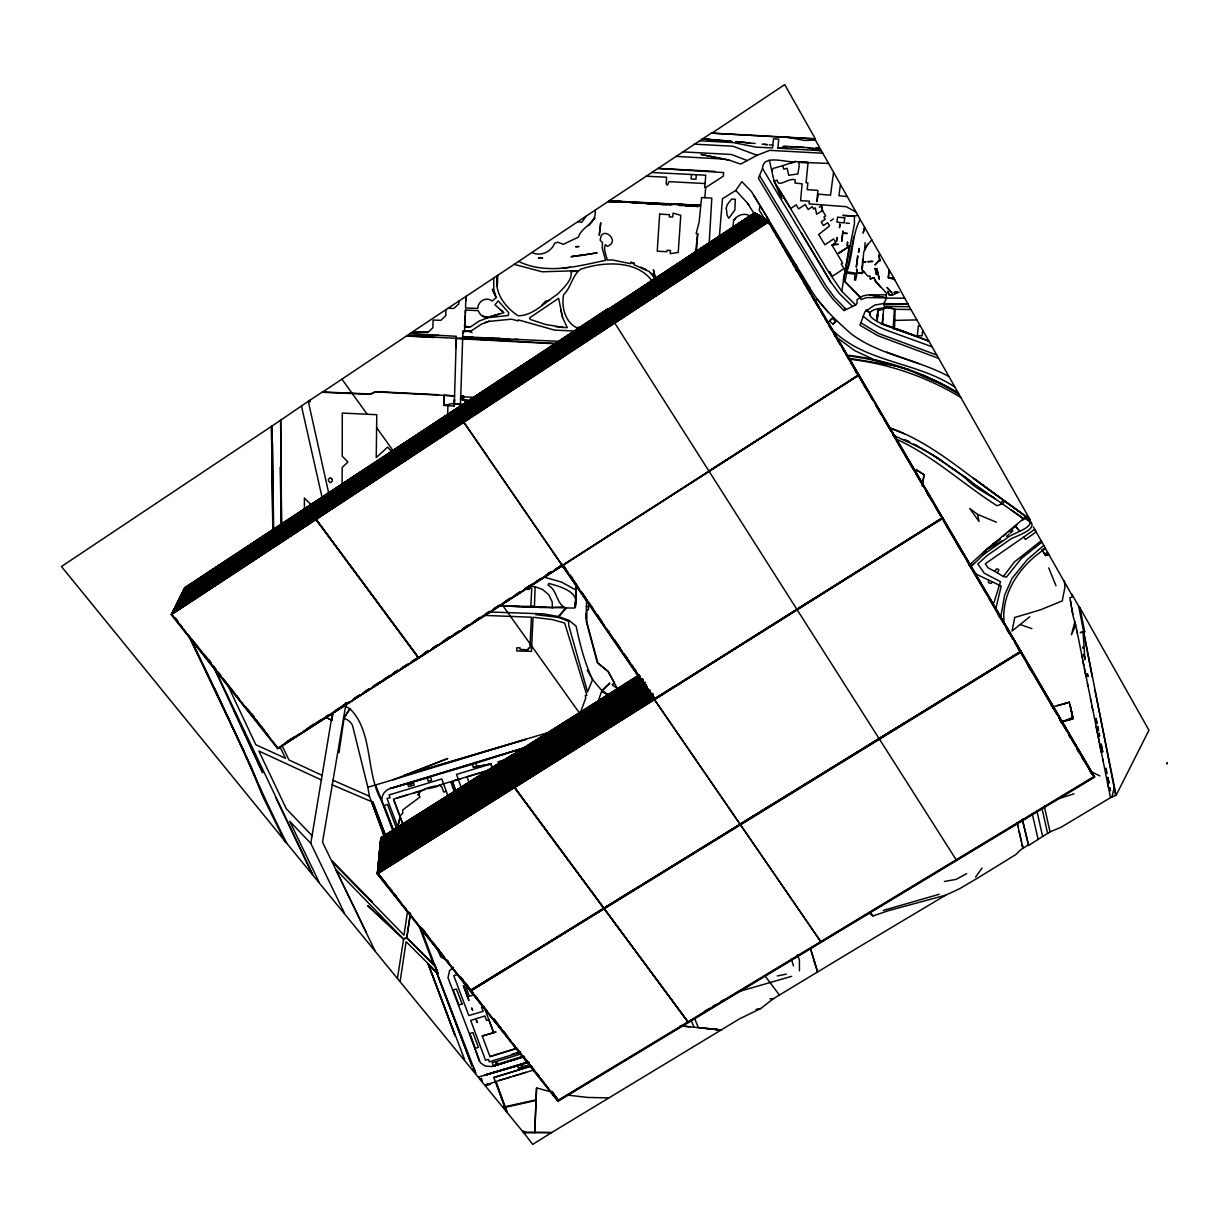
<?xml version="1.0" encoding="UTF-8"?>
<svg xmlns="http://www.w3.org/2000/svg" width="1229" height="1229" viewBox="0 0 1229 1229"><rect width="100%" height="100%" fill="white"/><g stroke="black" fill="none" stroke-linecap="round" stroke-linejoin="round"><path stroke-width="1.5" d="M498.144 605.866L530.774 606.757L531.758 588.353L526.027 588.199L529.161 588.261L529.161 589.321L525.566 589.244M467.066 403.696L467.081 401.898L468.833 401.96M1049.167 554.509L1045.602 555.616L1041.992 550.07L1045.049 547.934L1045.51 548.61L1072.118 595.466L1072.471 596.91L1069.844 597.74L1073.009 615.714L1076.327 627.988L1110.494 797.682L1060.888 827.363L1050.042 831.833L1028.565 845.429L1022.221 819.205M1028.166 845.06L1020.838 849.608L1015.753 854.616L978.238 877.706L959.711 888.659L945.716 895.158L862.005 945.132L773.548 998.593L760.736 1008.548L739.597 1018.795L551.667 1132.554L534.769 1132.785L536.551 1087.926L552.743 1092.32M456.266 338.589L456.312 336.3A197.377 35.057 2.9 0 0 451.028 335.993L429.858 334.856A93.45 15.685 2.8 0 0 424.558 334.58L409.61 333.889L322.275 392.281L370.39 394.294L375.521 391.867L454.561 395.907L454.208 406.031L443.992 405.447L444.237 395.231L454.561 395.907L456.266 338.589L557.536 343.89M454.469 399.809L454.331 404.172L460.476 404.233L462.826 333.428L464.439 330.954L464.885 326.806L469.463 327.329L464.9 326.33L465.453 310.015L478.342 310.691C482.582 322.566 495.548 314.47 503.875 312.704L494.949 304.823L498.267 300.905L508.729 312.704L508.284 315.438L488.174 317.712L479.249 320.999L470.4 326.991L464.9 326.33M262.453 794.656L251.776 768.002L188.989 636.1C223.862 704.079 252.437 774.992 286.695 843.202L523.247 1132.232L534.769 1132.155L536.551 1087.926M342.031 486.576L342.215 467.435L347.93 462.012L342.246 456.189L342.276 413.067L376.765 414.711L376.243 457.603L387.581 447.141L393.111 452.825M609.845 200.342L711.253 133.131L814.612 138.693L871.745 239.901L866.506 245.984L863.695 252.268L862.159 269.888L867.858 276.156L869.994 275.972L870.209 278.875L874.203 277.831L875.079 280.642L886.616 293.27L886.57 294.791L867.582 294.929L862.681 296.02L857.043 299.599L857.059 303.256L855.614 304.976L844 310.599L833.124 299.4L824.106 287.248L758.37 178.236L762.518 168.481C762.779 153.01 788.465 163.78 795.47 161.445L782.919 165.623L783.718 169.203L787.113 168.25L788.695 175.301L797.867 173.934C798.973 166.376 802.184 157.573 790.723 163.472M862.681 259.411L862.159 269.888M460.445 405.247L460.491 403.312L460.368 408.858M493.659 278.046L493.828 289.952L496.132 297.556L492.23 301.059C486.131 296.297 477.912 301.151 477.82 308.448L465.545 307.972L465.883 296.481L497.453 275.511M543.971 577.108L561.361 582.024L575.449 589.751L576.278 584.082M465.868 297.433L465.883 296.466L445.912 309.647L445.789 315.669L440.842 320.323L433.084 320.047L432.869 327.79L427.953 332.383L410.978 332.921L409.61 333.889M542.204 607.249C548.533 606.911 564.802 608.155 574.435 608.048C582.1 592.27 560.055 586.51 548.917 583.468L547.996 585.05C557.72 590.043 556.046 604.837 566.446 608.109L558.55 616.543L543.602 613.885L488.359 611.919M447.617 416.908L447.894 405.8M474.056 1071.12L473.011 1068.508L473.841 1068.17L475.777 1073.209L472.935 1065.85L472.074 1066.096L436.495 972.431L437.816 973.199L420.733 928.079M472.074 1066.035L436.633 972.124L472.935 1065.85L472.074 1066.096M497.684 275.357L514.198 264.373L542.112 271.793L570.794 270.902C573.62 279.352 562.805 288.569 557.52 294.253C545.292 301.858 532.679 316.237 517.947 315.715C504.95 306.851 493.413 292.21 497.637 275.388M528.409 586.31L535.122 586.755L534.431 606.788L541.467 607.141M454.484 399.44L454.208 406.031M458.878 301.12L458.816 303.932L453.808 308.494L448.17 308.202M455.99 347.822L456.266 338.298L406.691 335.794M460.737 395.554L460.598 400.224L463.625 396.23L460.737 395.799L463.625 396.23L463.272 400.224L470.077 401.1M465.76 300.936L465.883 296.466M273.714 531.281L272.008 426.033L308.279 401.345L328.911 494.012M464.454 326.776L465.176 317.251M497.299 286.357L497.484 275.496L497.346 284.237M464.946 324.548L465.253 315.5M465.315 313.656L465.453 310.015M444.237 395.4L443.992 405.447L454.377 403.112M575.433 607.556L575.848 597.048L575.08 605.82L575.326 602.625M968.99 565.478L978.806 556.43A55.628 20.908 -43 0 0 982.509 553.019L1026.246 516.426L1029.979 519.483L909.368 306.682L886.601 306.451L883.467 308.771L878.013 309.078L877.199 321.46L881.485 323.795M938.526 358.315L877.783 335.671L859.993 325.255L864.878 311.859L874.618 305.084L883.528 303.563L884.373 306.436L895.111 309.293L910.981 309.524M563.128 606.834L552.389 607.71L552.22 602.01L548.764 594.728L542.542 589.459L535.122 586.755M462.826 333.428L462.949 331L471.321 330.878L481.399 324.149L488.312 321.445L511.617 319.156L518.008 320.923L518.192 319.893L520.635 320.523L554.663 330.14L577.676 331.123M535.859 613.548L535.813 614.654L555.17 616.973A40.588 38.191 -7.6 0 1 560.485 618.11L568.658 621.382L568.689 625.223L587.57 691.927L592.562 679.56C584.605 662.738 579.965 644.349 576.124 626.175L569.042 620.353L558.55 616.543L565.739 607.802M1000.759 617.035L1004.615 595.22L1012.005 578.46L1027.214 559.717L1043.774 545.399L1033.374 526.964M418.843 925.637L433.683 964.98L406.753 937.85L410.471 913.024M616.605 687.963L612.165 684.83L614.377 682.74L608.078 671.526L597.294 662.631L586.294 621.428L586.571 599.322M715.124 171.399L657.868 168.404L723.681 172.582L723.328 176.162L705.646 187.591L704.724 187.469L705.769 175.209L651.816 172.49M883.559 309.14L877.644 310.707L877.199 321.46C856.198 309.908 885.372 305.545 895.111 309.293L894.558 328.143L882.652 323.964L883.559 309.14L886.601 306.451M862.266 268.275L862.359 266.708M418.628 657.008L418.551 658.16L315.914 519.529L322.566 496.854M588.645 606.22L588.399 609.891L586.617 609.983L586.801 622.043L597.878 663.168L608.263 671.495L616.943 687.902M575.786 596.787L576.278 589.413L575.71 596.526M894.42 309.293L893.222 327.452M696.413 252.498L697.688 233.679L696.152 233.571L699.132 222.065L701.605 197.531L711.806 198.115L709.179 243.48M877.337 317.881L877.567 314.332L877.429 316.083M471.767 401.069L463.272 400.224L463.625 396.23M865.124 242.559L864.555 250.163L867.828 244.079M909.368 306.682L894.758 279.736L888.398 277.57L888.982 269.719L871.745 239.901M704.878 197.669L705.646 187.591M609.784 200.388L595.22 210.128C596.971 223.617 581.532 226.459 578.46 237.105L563.328 244.31L557.689 242.174L554.571 243.311C551.375 252.053 540.253 256.8 531.88 252.483L514.198 264.373M732.883 228.886L733.575 220.575C736.832 215.09 744.666 212.264 750.166 216.12M719.318 237.535L722.452 198.729L735.818 190.434L741.855 181.646L751.441 191.524L808.928 286.326C819.267 304.961 835.044 319.463 850.729 333.505C879.626 355.473 917.31 359.283 948.773 376.458M696.321 174.764L695.952 179.234L691.144 178.942L691.512 174.533M886.063 295.144L886.631 298.109L904.698 298.186M600.121 228.133L600.735 222.802L599.276 235.246L600.121 228.133L599.906 229.915M889.181 269.842L893.882 278.153L888.398 277.57L888.982 269.719M922.672 330.417L922.119 335.84L917.341 335.717L918.34 325.869L920.152 325.946M344.473 913.162L310.783 843.371L332.475 713.066M769.4 160.354L774.055 181.047L828.807 272.408L829.713 271.793L832.402 276.295L844 268.583L841.22 263.958L842.587 262.991L832.002 245.124L835.689 242.559L833.615 238.902L824.859 244.786L818.668 234.509L829.529 225.921L827.624 222.664L823.399 225.568L821.249 221.911L825.212 219.269L823.891 217.057L825.658 215.858L822.539 210.482L821.187 204.797L846.243 206.687L855.568 211.818M576.432 588.968L576.124 587.339M821.264 150.737L777.911 148.141L778.725 139.169L773.517 138.831L772.503 147.941L756.127 147.157L733.344 142.595L699.47 140.782M695.506 252.79L697.688 233.679M332.921 713.035L331.676 720.394L325.915 717.183L331.676 720.394L332.567 712.835M860.039 219.699C851.528 235.953 853.372 254.864 846.781 271.793L856.982 273.33L855.614 280.181L854.447 279.982L855.077 274.205L846.627 273.084L844.999 281.718L860.162 297.264L861.022 299.538L866.691 297.587L886.094 297.833L870.055 294.975L886.032 297.741M922.58 485.732L923.962 474.701L916.358 469.847L923.962 474.701L922.303 486.085M403.22 825.258L399.978 816.271L402.774 812.968L402.774 809.896L420.041 796.991C411.239 786.668 459.108 782.458 427.615 788.726M883.221 314.424L881.976 324.041L928.648 341.078L920.46 337.745M833.508 172.598L830.527 195.165L818.36 194.167L816.839 201.648L817.899 190.387L807.207 189.619L807.852 182.844L806.055 182.783L808.052 162.581L799.173 162.305L828.3 163.442M840.39 184.949L838.9 195.734L846.858 196.486M331.676 720.394L332.752 712.82M472.059 332.644L469.186 331.185L464.439 330.954M338.974 752.701L344.043 718.366L349.942 708.764L345.533 706.429L346.179 702.696M407.536 911.626L403.972 935.161L331.661 860.945L322.52 842.188L346.179 702.742M400.132 981.372L406.123 941.675L436.633 972.124M437.785 973.122L434.882 965.318L406.753 937.85L410.44 913.669M397.474 978.146L403.604 939.094L406.784 937.328M608.401 695.015L601.78 691.328L609.799 683.124L602.01 690.36L597.97 701.544M996.089 607.495L1001.205 586.079L976.256 574.173L970.464 566.508C971.432 566.815 993.908 544.923 983.722 551.867M436.894 972.216L437.662 972.999L434.882 965.241M855.614 304.976L841.742 291.212L849.27 246.046L847.257 245.723L847.595 242.221L847.257 245.723L849.854 246.215L838.854 253.159L849.27 246.046M463.517 331.446L469.201 331.277M843.355 280.074L854.432 223.924L854.401 216.196L857.55 215.321M518.653 261.424C546.152 274.927 577.369 266.278 605.59 260.348L602.225 248.15L602.533 242.589L600.29 240.469C600.827 223.955 621.628 240.961 607.387 246.307L605.451 244.679C602.963 248.366 606.389 255.355 607.249 260.102L612.288 259.933L630.538 263.667L630.861 262.33L634.133 263.236L633.857 264.634L648.989 271.44L655.103 277.8L653.382 269.719L655.948 280.197L652.169 274.251M846.781 271.793L853.94 236.321M436.495 972.431L428.214 964.012L455.114 1035.755L428.214 964.012L436.495 972.339M869.748 314.624L870.378 311.598M994 602.533L1000.498 581.686L984.229 573.19L977.838 563.988L987.194 555.493L1011.129 538.778C1019.087 534.968 1044.189 526.918 1024.894 518.07L1022.451 520.374M400.055 816.824L398.088 825.734L400.116 817.008L403.158 825.028M400.039 815.733L400.009 816.563M1110.494 797.682L1111.999 796.93L1114.15 787.681L1078.663 606.189L1071.796 594.129M795.639 270.426L796.699 265.956M864.448 227.964L863.157 233.111L864.555 227.565M768.847 221.312L171.246 614.654L277.723 748.645L858.748 374.753M768.571 223.77L769.293 220.913M808.974 290.182L809.665 287.417M310.184 400.086L309.877 401.622L310.184 400.086L322.382 391.959L370.451 394.017L375.582 391.59L438.523 394.739M601.964 690.729L592.562 679.56L587.293 670.266M760.382 205.888L759.138 210.005L764.515 218.9L768.632 219.653L753.715 195.227M595.22 210.128L586.433 215.951L581.67 222.372L577.86 221.65L559.118 234.155A9.54 1.121 -33.8 0 1 558.473 234.57L531.88 252.483M419.089 792.582L418.044 795.148L419.519 791.753M844.477 310.015L845.137 308.433L834.307 297.249L825.734 285.466L759.722 175.808M883.912 303.609L886.432 298.048M992.126 582.024C991.48 584.943 986.779 582.669 988.746 580.411M472.873 1069.706L473.841 1068.17M1041.931 542.127L1021.222 558.611L1006.505 577.062L1003.31 576.57L997.41 572.837L998.516 570.824A1.721 1.552 -39.9 0 0 998.578 569.38L996.688 568.827L994.599 571.285L987.993 567.813L985.305 563.758L1034.71 529.361L1036.108 531.819L1031.899 534.984L1025.447 539.47L1023.88 537.257M771.766 170.954L773.241 168.404L782.919 165.623M861.928 273.406L858.702 272.899L861.928 273.406L863.311 271.148L864.509 272.454M1023.865 518.991L1001.174 502.984L1003.079 499.942C966.301 474.747 932.673 442.932 889.919 427.846M1003.31 576.57L1014.371 562.006L1041.147 540.775M1027.736 518.023L973.568 478.281L1027.89 517.824M975.58 877.091L981.986 868.073M735.003 218.654L733.575 220.575L735.864 217.794M588.768 225.66L594.974 217.886L591.641 221.85M865.723 310.876L866.537 309.892L869.748 313.241L866.537 309.892M399.978 816.271L393.495 799.127L425.633 789.356M1026.246 516.426C1040.395 527.087 1013.142 532.034 1006.459 538.456L983.2 554.786M541.728 305.222L545.522 301.243L549.977 300.03M829.529 321.015L832.31 318.219L835.751 321.537L832.924 324.272L829.529 321.015L832.31 318.219M832.924 324.272L835.751 321.537M1006.735 536.32L1009.117 534.077M998.317 540.422L1000.191 539.116L986.15 549.578M1003.724 535.936L1006.121 533.832M992.556 544.37L994.922 542.312M1008.533 531.788L1012.204 528.747M1064.345 580.856L1064.959 586.986L1062.24 600.904L1040.517 609.814L1014.739 617.48L1012.035 631.076L1029.718 616.789M1010.991 529.776L1016.829 525.121M970.034 566.815L973.814 563.758M272.008 426.033L61.45 566.538L286.695 843.202M838.854 253.159L841.711 251.069M1004.047 621.997C1001.236 591.902 1021.176 564.341 1045.51 548.61M486.023 318.357L487.36 317.405M682.51 205.55L679.038 205.366L700.1 205.351L667.009 203.737L698.256 206.503L689.515 205.965L700.1 205.351L608.893 201.126M1050.012 831.849L1044.266 805.947M840.298 252.129L843.232 250.071M1048.521 553.634L1045.602 555.616L1044.681 554.187L1047.646 552.128M410.978 332.921L445.912 309.647M828.807 272.408L829.713 271.793M712.236 132.916L784.716 84.601L815.411 138.969L711.253 133.131M790.631 208.577L796.254 204.813L798.62 208.884L805.21 204.506L808.19 209.529L812.292 206.687L813.629 209.038L815.257 207.824L816.655 214.215L822.539 210.482L821.187 204.797L809.143 203.891L809.312 201.187L800.586 200.696L802.122 183.812L794.979 183.013L795.224 179.941C789.433 176.93 777.896 188.651 777.235 180.125L774.055 181.047L781.752 199.021L778.71 188.759L789.694 207.025M577.86 221.65L586.433 215.951M673.646 686.781L377.242 873.88L557.966 1101.307L1094.655 777.097L769.001 221.404L614.761 323.027L607.295 309.247L184.043 588.799L754.714 212.817L183.536 589.797M607.433 309.508L183.797 589.305L754.99 212.986L757.218 216.458M182.675 591.564L755.697 213.4L183.167 590.55L755.144 213.063L183.659 589.551M755.835 213.493L182.046 592.824L756.956 214.169L181.539 593.837M181.8 593.33L756.68 214L182.291 592.317L756.112 213.662L182.798 591.303M759.184 217.625L757.095 214.245L180.909 595.113M759.322 217.717L757.387 214.414L180.663 595.619M180.033 596.895L758.662 215.183L760.597 218.501M761.304 218.9L759.384 215.613L179.388 598.185L759.952 215.966M179.142 598.707L759.66 215.797L179.649 597.678L759.092 215.444L180.156 596.649M759.814 215.874L178.497 599.998M178.236 600.52L760.674 216.396L178.758 599.475L760.09 216.058L179.265 598.446M763.04 219.96L761.104 216.657L177.468 602.087L762.134 217.272L176.945 603.132M177.59 601.826L761.396 216.842L178.113 600.781L760.812 216.488L178.62 599.737M176.3 604.453L762.856 217.717L176.822 603.393L762.272 217.364L177.206 602.609L761.842 217.103L177.729 601.565M176.039 604.975L763.148 217.886L176.561 603.915L762.564 217.533L177.084 602.871M765.375 221.358L763.301 217.979L175.378 606.296M175.639 605.774L763.593 218.163L176.162 604.714M174.718 607.633L764.638 218.777L175.255 606.558L764.039 218.424L175.778 605.498M174.057 608.969L765.375 219.223L767.464 222.618M173.934 609.231L765.529 219.315L174.595 607.894L764.776 218.87L174.979 607.095L764.33 218.608L175.517 606.035M173.796 609.507L765.682 219.407L174.334 608.432L765.083 219.054L174.856 607.356M184.534 587.8L607.295 309.247M607.356 309.385L184.289 588.307L463.456 404.018L463.717 422.346M755.973 213.569L182.921 591.057L754.852 212.894L756.803 216.196M181.923 593.069L757.095 214.245M181.677 593.576L757.387 214.414M181.047 594.851L758.093 214.845L180.54 595.881L758.662 215.183L179.91 597.156L759.384 215.613M180.786 595.358L758.385 215.014L180.279 596.388L758.954 215.367M178.374 600.259L761.104 216.657M176.423 604.176L763.301 217.979M174.195 608.693L765.821 219.499M173.658 609.768L766.128 219.684L173.397 610.306M173.258 610.583L766.573 219.945M172.997 611.12L766.881 220.129M172.736 611.658L767.019 220.221M172.598 611.934L767.326 220.406M172.321 612.472L767.633 220.59L771.797 227.35M172.198 612.733L767.787 220.682M171.922 613.286L768.079 220.867L1094.655 777.097M171.661 613.824L768.386 221.036M171.246 614.654L769.154 221.497L754.575 212.725M1041.992 550.07L1045.357 548.211L1043.851 545.507M1042.284 550.546L1045.387 548.503M453.44 967.284L449.537 970.741L447.986 977.716L480.416 1062.793L485.347 1066.081L492.015 1066.526L524.322 1056.74M830.527 220.821L833.416 218.946M310.43 726.262L313.672 724.188M342.737 705.507L345.963 703.434M394.417 672.294L397.643 670.22M425.096 652.584L428.322 650.51M446.05 639.111L449.261 637.052M476.668 619.431L479.894 617.373M547.581 573.866L550.807 571.792M287.632 741.179L294.023 737.077M306.804 728.874L311.598 725.786M316.391 722.713L321.184 719.626M325.977 716.553L329.172 714.495M335.563 710.393L341.954 706.276M345.149 704.232L348.345 702.174M354.735 698.072L359.529 694.984M364.306 691.912L369.099 688.839M373.893 685.751L380.283 681.649M383.479 679.591L389.87 675.489M393.065 673.431L397.858 670.358M402.651 667.27L407.444 664.198M412.237 661.11L417.03 658.037M423.467 653.905L428.306 650.786M433.146 647.683L437.97 644.58M442.809 641.461L449.261 637.329M454.1 634.21L458.939 631.107M463.779 628.004L468.618 624.885M473.457 621.782L479.909 617.634M484.733 614.531L489.572 611.412M494.411 608.309L499.251 605.206M505.703 601.058L510.542 597.939M515.381 594.836L520.22 591.733M525.06 588.614L531.496 584.482M536.336 581.363L541.175 578.26M546.014 575.157L550.853 572.038M555.692 568.935L562.145 564.787L562.329 565.77M284.36 743.56L300.337 733.283M303.548 731.24L329.111 714.802M332.306 712.759L348.283 702.481M353.076 699.409L359.482 695.291M362.678 693.233L369.069 689.131M372.264 687.072L397.827 670.65M401.023 668.591L407.413 664.49M410.624 662.431L417.015 658.329M420.226 656.255L428.291 651.078M431.517 649.004L437.97 644.856M441.196 642.782L458.939 631.383M462.165 629.309L468.618 625.162M471.844 623.088L489.588 611.689M492.814 609.615L499.266 605.467M502.492 603.393L510.557 598.2M513.783 596.126L520.251 591.994M523.477 589.92L541.221 578.506M544.447 576.432L550.899 572.284M554.125 570.21L562.191 565.033M277.723 748.645L859.117 375.075L858.364 374.43M506.317 606.081L501.401 605.912L503.076 605.958L579.965 713.742L585.803 697.934L585.234 695.675L586.832 695.245L564.679 623.072L552.405 619.6L533.033 617.235L531.466 651.37L516.733 650.971L516.825 647.806L520.113 647.867L520.036 649.45L528.224 649.757L528.27 648.098L529.945 648.113L531.404 617.219L485.225 615.422M639.802 676.242L380.391 841.204L640.125 677.333L380.329 841.896L640.278 677.886L380.268 842.572L640.432 678.454L380.191 843.263L640.601 679.007L380.13 843.954L640.831 679.514L380.068 844.63L642.598 679.053L379.991 845.322L642.752 679.622L379.93 846.013L642.921 680.175L379.869 846.704L641.461 681.757L379.792 847.395L643.228 681.296L379.73 848.087L643.397 681.865L379.669 848.793L643.55 682.418L379.592 849.485L643.719 682.986L379.531 850.176L643.873 683.554L379.454 850.883L644.042 684.123L379.392 851.574L644.211 684.691L379.331 852.281L644.365 685.26M640.509 678.746L380.16 843.601L640.678 679.284M640.755 679.253L380.099 844.292L642.506 678.777L380.022 844.984L642.675 679.33L379.961 845.675L642.828 679.898L379.899 846.366L641.384 681.465L379.822 847.058L643.151 681.02L379.761 847.749L643.32 681.573L379.7 848.44L643.474 682.141L379.623 849.131L643.643 682.709L379.561 849.838L645.409 682.249L379.5 850.529L643.965 683.831L379.423 851.236L644.119 684.399L379.362 851.927L644.288 684.968L379.285 852.634L644.442 685.536L379.223 853.341L646.239 685.091M380.729 837.809L639.495 675.12L380.529 839.853L639.802 676.227M640.509 678.731L380.222 842.925L640.355 678.178L380.299 842.234L640.201 677.625L380.36 841.558L640.048 677.071L380.422 840.866L639.894 676.518L380.498 840.19L639.725 675.965L380.56 839.499L639.418 674.859L380.683 838.147L511.986 754.959L514.413 787.635L688.348 1022.543L514.367 786.959M644.365 685.275L379.254 852.987L646.147 684.799L379.193 853.679L646.362 685.352L379.116 854.385L646.515 685.92L379.054 855.092L646.684 686.489L378.978 855.799L646.853 687.057L378.916 856.505L647.022 687.641L378.855 857.227L647.176 688.209L378.778 857.934L647.345 688.793L378.716 858.641L647.514 689.361L378.64 859.363L647.683 689.945L378.578 860.07L647.852 690.514L378.501 860.792L649.634 690.083L378.44 861.498L649.803 690.667L378.363 862.22L649.972 691.236L378.302 862.942L650.141 691.819L378.225 863.664L650.341 692.388L378.163 864.386L650.51 692.972L378.086 865.108L650.679 693.571L378.01 865.831L650.848 694.155L377.948 866.553L652.63 693.724L377.871 867.275L651.186 695.322L377.81 868.012L652.983 694.892L653.244 695.783L377.626 869.84L653.413 696.367L377.564 870.562L653.582 696.966L651.431 693.832M646.27 685.075L379.085 854.739L646.608 686.212L379.024 855.445L646.761 686.781L378.947 856.152L646.93 687.349L641.477 678.838M646.93 687.364L378.809 857.581L647.268 688.501L378.747 858.288L647.437 689.07L378.67 858.994L647.606 689.653L378.609 859.716L647.76 690.237L378.532 860.423L649.557 689.792L378.471 861.145L649.726 690.375L378.394 861.867L649.895 690.944L378.332 862.574L650.064 691.528L378.255 863.296L650.249 692.096L378.194 864.018L650.418 692.68L378.117 864.74L650.587 693.264L378.056 865.462L650.755 693.863L377.979 866.199L652.553 693.433L377.917 866.921L652.722 694.016L377.841 867.643L652.891 694.6L377.764 868.381L653.06 695.199L377.702 869.103L653.244 695.783M652.983 694.892L377.672 869.471L653.321 696.075L377.595 870.209L653.505 696.674L651.262 693.233M653.505 696.674L377.518 870.931L653.674 697.258L377.457 871.668L653.859 697.857L377.38 872.406L386.92 884.419M653.582 696.966L377.487 871.3L653.767 697.565L654.381 699.639L942.535 517.762L377.318 873.143L557.874 1100.431L1094.102 776.467L768.54 221.128L171.522 614.101L277.892 747.985M653.767 697.565L377.411 872.037L653.936 698.149L377.349 872.774L401.222 902.823M377.318 873.143L654.028 698.456L377.38 872.406M1094.378 776.789L557.92 1100.877L377.272 873.512L654.12 698.748L377.349 872.774M514.413 787.635L814.673 598.108M377.272 873.512L942.751 517.977L796.899 609.323M377.242 873.88L942.981 518.208L942.09 517.317M504.643 969.205L470.446 990.374L1020.807 651.37L740.242 824.198M634.809 889.043L470.461 990.789L1021.053 651.631L879.134 738.629M470.446 989.975L470.461 991.188L769.615 806.009M905.143 722.529L604.038 908.093M470.461 991.188L1021.314 651.908L1019.563 650.003M704.447 1011.421L709.363 1008.441M712.636 1006.459L715.908 1004.492M720.824 1001.512L724.096 999.53M819.328 207.286L821.018 206.272M987.87 548.979L1001.927 540.821M1116.101 795.286L1111.999 796.93M551.667 1132.554L532.695 1144.399L523.231 1131.955L525.705 1132.124L522.31 1130.68M966.655 873.604L956.131 879.38L944.394 881.485M729.074 160.139L701.252 154.501L729.074 160.139L740.703 164.102L757.049 155.3L769.646 150.353L822.693 153.226M503.045 605.974L502.646 605.329M469.109 331.738L470.277 331.154M862.159 271.717L863.311 271.148M1060.95 722.13L1072.733 717.444L1069.368 702.205L1052.823 706.921M899.152 292.087L892.239 295.19L889.228 294.929L887.891 291.457L889.228 294.929L892.239 295.19L892.116 292.686M478.711 1076.957L522.187 1064.36L523.17 1066.787L530.145 1065.113M517.655 1066.173L518.623 1068.508L529.945 1064.76M503.26 1107.437L504.673 1106.853L493.828 1077.51L531.481 1065.927M484.702 322.735L489.465 321.153M438.323 785.377L452.303 781.245L455.437 790.001L452.303 781.245M406.753 937.85L403.604 939.094L367.748 905.681L403.604 939.094L335.701 869.318L366.303 932.442M482.244 1036.001L495.809 1032.053L482.244 1036.001L489.972 1056.602L516.794 1048.168M551.698 731.516L404.925 775.238L447.709 758.539L393.126 779.754L367.84 787.236L369.437 796.284L384.631 835.95M945.716 895.158L888.398 910.689L872.959 915.958L868.934 912.732M525.49 747.447L390.53 788.45C384.339 790.063 380.114 797.037 382.526 803.182L393.126 831.465M536.059 1099.801L505.18 1106.684L495.871 1081.489L534.139 1069.906M835.136 244.049L832.002 245.124L838.239 244.371L836.657 244.202M519.975 1074.161L525.613 1072.349M413.896 792.92L420.21 791.092M516.718 751.518L519.007 750.765M493.336 1066.188L524.107 1056.479L493.336 1066.188L523.293 1056.31L497.76 1064.191L496.731 1061.41L520.466 1054.113M507.208 1078.079L510.035 1077.218M1092.32 677.194L1083.548 632.136L1080.214 632.582L1084.7 631.798L1079.984 607.879L1078.663 606.189M475.684 763.332L522.694 748.307L390.53 788.45L475.684 763.332L476.775 766.45L490.893 763.977L492.076 767.295L490.893 763.977L473.411 767.357L472.289 764.33M531.527 1066.111L493.828 1077.51M469.77 1033.574L472.919 1032.575L478.45 1047.369L475.316 1048.306L469.77 1033.574L479.325 1061.226M430.503 776.974L427.124 778.049L428.23 781.275L431.609 780.277L430.503 776.974L390.53 788.45M1058.277 798.804L1074.054 793.811M461.075 778.633L453.532 780.83L490.832 769.615L467.005 776.851L468.679 781.506M1057.37 705.646L1066.449 703.142M485.901 1085.683L490.156 1084.347L489.879 1083.594L485.378 1084.961L495.948 1081.689L506.256 1111.231M399.778 797.191L396.614 798.143M520.359 1052.301L489.296 1061.856L488.359 1059.321L485.547 1060.274L470.692 1020.423L484.856 1015.984L486.515 1020.393L488.85 1019.778L493.612 1032.575L483.888 1006.428L481.568 1007.058L483.151 1011.344L468.817 1015.538L453.762 975.657L457.465 974.505M448.124 796.392L446.265 791.261L443.7 792.06L441.856 787.006A3.257 2.965 -1 0 0 440.412 785.715L439.414 785.362M518.546 1074.592L512.877 1076.327M497.929 761.857L508.407 758.631M1063.454 704.017L1069.368 702.205M393.126 779.754L525.797 739.382L404.925 775.238M490.893 763.977L456.558 774.408L461.382 788.019M528.977 1062.409L484.564 1075.221L528.654 1061.779M498.713 1080.614L505.795 1078.555M1083.548 632.136L1084.7 631.798M489.972 1056.602L517.132 1048.414M484.564 1075.221L527.825 1062.271L484.564 1075.221L522.187 1064.36M401.33 796.699L407.613 794.779M490.648 316.452L495.625 315.054M473.657 994.768L469.37 996.289L464.301 982.708M480.278 1078.755L481.507 1078.401L482.091 1080.967M493.966 315.546L498.928 314.102M1065.42 720.808L1072.994 718.765L1070.09 705.093L1070.705 707.873M1068.508 720.056L1072.994 718.765L1070.981 709.21M883.205 910.428L939.217 894.282M511.587 1054.328L520.604 1051.778M1060.95 722.13L1069.998 719.641M458.279 779.401L459.661 778.986M791.66 976.302L737.354 992.003M473.411 767.357L476.775 766.45M870.209 278.875L874.203 277.831M518.623 1068.508L529.484 1065.681M523.554 1132.631L525.705 1132.124M536.059 1100.508L505.488 1107.252L507.485 1112.767M777.266 975.934L786.376 974.121M580.58 255.571L597.186 252.836L570.993 256.692L585.526 254.695M755.973 1009.408L760.736 1008.548M777.911 148.141L788.465 146.574L810.894 147.818M562.851 268.229L570.21 267.215M584.605 326.837L576.416 327.605C564.894 321.737 561.3 306.436 563.619 294.714C571.193 287.509 572.176 275.342 580.503 269.32C603.209 261.5 637.697 259.58 652.737 281.933M552.19 607.771L507.961 606.112M500.894 338.62L473.042 337.207L456.266 338.298M572.653 256.523L577.584 255.97M882.652 323.964L880.993 323.565M541.482 606.834L538.241 607.065L545.507 607.326M523.708 1132.815L534.769 1132.785M521.91 606.65L534.262 606.189M769.922 998.808L773.548 998.593M815.518 140.091L804.534 140.475L787.728 137.279M686.074 205.811L700.1 205.351L609.323 200.834M413.174 336.193L438.707 335.333M684.292 205.689L700.1 205.351M571.347 271.409L577.553 271.286L570.794 270.902L571.731 272.085M586.156 606.481L588.783 606.435M607.879 1097.866L587.861 1097.451L567.414 1095.085M561.423 341.432L511.31 339.158L462.519 338.497L493.935 338.282L492.199 338.159L462.519 338.497L557.505 343.49M520.251 606.573L509.605 606.235M499.143 338.528L462.519 338.497L509.589 339.096M907.985 304.147L884.45 304.531L883.528 303.563L907.939 303.993M894.174 320.416L916.757 319.909M798.758 162.136L808.39 162.336M483.519 337.775L493.935 338.282L485.24 337.821M541.805 607.449L525.198 606.742M488.727 338.021L492.199 338.159M534.769 1132.155L550.899 1132.57M462.596 336.562L473.042 337.207M454.331 404.172L460.476 404.372M525.459 589.198L529.161 589.321L529.161 588.261M514.782 339.327L518.239 339.45M309.816 401.391L308.31 401.33L309.631 400.408L310 401.576M563.358 327.452L567.26 327.636L562.621 317.635L558.611 298.294L529.53 317.927L530.436 319.509L545.399 324.425L563.358 327.452L555.569 326.591M463.502 396.829L476.867 397.459M732.1 141.289L702.189 138.985L714.817 139.952M784.962 146.405L793.504 146.85M803.935 147.403L795.347 146.958M646.193 176.208L666.61 177.237L666.195 183.981L667.485 185.21L668.945 181.646L705.062 183.536M694.308 144.162L732.991 146.236L757.049 155.3M682.694 151.889L731.301 154.455L747.171 160.507M675.873 156.39L723.005 159.033M635.132 202.816L610.091 200.88L670.327 204.92M506.102 338.881L497.407 338.421M434.267 337.529L406.615 336.055M666.794 204.675L610.091 200.88L643.965 203.369M783.196 146.266L786.698 146.497M704.401 139.154L713.097 139.814M730.364 141.135L716.522 140.075M680.159 1025.785L720.824 1029.963L702.65 1028.012L705.569 1028.381M463.272 400.224L471.752 400.977L463.272 400.224L470.738 400.808M707.904 139.445L711.376 139.722M849.285 223.355L845.905 223.033M888.398 277.57L893.882 278.153M749.751 142.948L735.603 141.596L755.128 143.501M707.028 1028.519L711.361 1028.934M769.246 144.853L772.78 145.206M762.103 144.131L767.449 144.669L763.87 144.3M712.82 1029.103L720.824 1029.948L720.04 1029.856M813.69 299.43L817.731 299.876L828.162 312.058M701.221 1027.92L698.302 1027.598L694.738 1018.703M714.264 1029.257L717.168 1029.579M848.747 359.114C888.444 363.538 927.127 376.904 961.216 397.689M681.542 1025.969L689.884 1026.845M848.809 355.304C887.369 360.128 924.991 372.879 958.221 393.08M848.394 355.964C887.461 360.665 925.422 373.862 959.004 394.34M851.082 358.638L895.511 365.858L881.193 361.94M793.227 264.327L795.946 264.788M806.255 285.865L808.928 286.326M807.376 147.603L820.204 150.599L812.615 147.926M667.009 203.737L672.094 205.028M560.501 566.093L564.326 567.537M384.4 835.459L371.711 801.754L372.94 802.383L385.722 835.981L372.955 802.23L332.168 784.809M634.133 263.236L630.861 262.33M911.749 334.626L910.151 333.766L918.8 337.053L893.007 328.297L908.538 333.167L896.141 328.727M815.411 138.969L814.612 138.693M893.007 328.297L903.883 331.492M882.468 324.272L894.558 328.143M448.047 960.909L440.827 957.068L436.126 946.176M909.076 369.668L870.086 358.776L871.515 358.453L854.708 350.618L834.629 335.824M919.046 363.646L886.631 352.139M897.723 329.311L902.332 330.954M486.085 317.312L482.551 316.068L484.887 317.067M1020.439 624.609L1031.853 628.618M931.859 346.686L887.353 330.524A98.919 91.192 -61.9 0 1 870.04 321.675L863.081 316.252M926.251 339.987L928.586 340.894M892.976 435.035L921.934 448.57M891.117 428.522L904.467 433.868M936.59 354.951L878.704 333.535L861.053 322.981M916.189 373.094L935.991 381.712M977.623 514.398L979.037 521.511L969.773 508.514L977.623 514.398L996.366 522.202M921.581 374.507L939.617 382.757A390.73 360.496 -20.5 0 1 956.162 391.836M332.998 780.231L369.437 796.284M642.782 268.26L646.085 269.765L640.616 267.185M904.068 439.552L910.074 442.332M322.336 775.438L288.923 759.952L281.933 745.189M321.583 780.031L258.873 751.027L286.234 808.682L312.089 835.766M905.635 440.228L908.6 441.641L907.11 440.919M1090.292 771.305L1099.894 775.914M1001.174 502.984C988.884 493.874 974.259 488.804 964.135 476.591L937.097 457.68L913.454 444.007M897.769 439.767C934.086 456.696 963.475 484.441 997.057 505.749L1002.541 503.782L1004.83 501.14L1026.092 516.61M914.622 444.591L917.341 446.066L915.805 445.221M954.656 386.905C916.481 361.51 865.493 363.047 832.171 329.756M434.498 965.456L433.714 964.519M994.599 571.285L997.41 572.837M601.78 691.328L607.449 694.462L602.056 690.406M923.394 449.399L928.817 452.549M1024.894 518.07L1030.931 522.724M930.046 453.317L939.724 459.492M941.03 460.399L932.719 454.93M935.653 456.773L996.35 499.558M951.492 467.665L956.638 471.229L954.073 469.432M967.868 479.264L964.135 476.591L971.617 481.937M1011.021 509.774L1022.789 518.177L1020.577 516.549M992.617 496.885L993.862 497.776M372.955 802.23L371.665 801.922L383.94 835.95M500.28 309.8L502.738 311.797M1028.227 518.008L1029.979 519.483M855.922 372.356L856.674 372.986L854.739 369.699M857.227 373.462L858.18 374.277M464.47 1059.26L428.214 964.012M852.603 306.543L839.33 293.577L830.451 281.579L762.518 168.481M845.137 308.433L846.09 309.324M735.818 190.434L747.478 203.123L754.637 214.384M312.35 505.841L304.393 498.098L304.423 511.249M331.661 860.945L372.203 901.902L331.661 860.945L374.876 950.601M844.999 281.718L860.377 297.08M939.663 514.905L940.323 515.55L934.501 505.626M940.769 515.996L941.644 516.871M1018.334 648.651L1019.071 649.45M1015.354 526.166L1019.655 531.112M880.717 287.448L875.079 280.642M1018.595 529.853L1016.429 527.364M437.831 973.107L434.882 965.318M1090.845 772.672L1091.659 773.609L1077.234 748.999M1091.936 773.932L1092.75 774.869M651.278 273.345L655.103 277.8L652.983 275.281M841.742 291.212L828.853 272.377M551.821 1091.244L554.171 1094.225M208.915 659.865L211.311 662.877M251.884 713.957L254.265 716.968M422.73 929.093L425.111 932.104M460.89 977.147L463.272 980.158M465.668 983.154L468.049 986.15M494.027 1018.872L496.393 1021.852M553.035 1093.165L557.751 1099.11M175.378 618.064L177.759 621.075M204.029 654.151L211.188 663.168M213.585 666.164L215.966 669.175M218.347 672.186L220.744 675.182M245.815 706.752L254.173 717.275M256.554 720.286L258.95 723.297M261.331 726.293L263.728 729.304M389.316 887.43L391.698 890.426M394.079 893.437L396.475 896.433M421.532 927.987L429.873 938.495M432.255 941.506L434.651 944.502M437.032 947.513L439.414 950.509M462.089 979.052L472.796 992.54M475.162 995.505L477.528 998.486M494.043 1019.287L501.125 1028.212M503.491 1031.177L505.856 1034.157M523.554 1056.448L529.469 1063.884M531.819 1066.849L534.185 1069.829M536.551 1072.794L538.901 1075.774M553.081 1093.61L557.797 1099.556L557.966 1101.307M175.194 618.295L177.56 621.259M179.926 624.24L182.291 627.22M191.739 639.111L205.919 656.962M208.269 659.927L210.635 662.907M222.449 677.778L234.263 692.649M236.629 695.614L238.994 698.594M253.159 716.446L268.521 735.772M403.604 905.834L405.985 908.83M408.381 911.841L410.763 914.852M420.318 926.866L444.191 956.915M446.573 959.926L448.954 962.921M462.089 979.452L482.26 1004.846M484.61 1007.811L486.976 1010.791M494.058 1019.701L510.603 1040.517M512.954 1043.498L515.32 1046.463M517.686 1049.443L520.051 1052.423M524.768 1058.369L538.947 1076.205M541.298 1079.185L543.664 1082.15M546.029 1085.13L548.395 1088.095M551.929 1092.566L557.843 1100.001M171.384 614.377L277.8 748.323L858.933 374.922L708.918 471.03M871.038 913.393L872.959 915.958M316.053 519.068L418.582 657.576M315.976 519.299L418.567 657.868M514.398 787.297L688.255 1022.129M367.225 414.265L341.939 379.177M394.11 452.18L376.612 427.554M779.447 995.06L764.93 975.826M748.968 205.212L747.478 203.123M570.317 575.126L572.484 578.26M562.882 564.633L566.17 569.595M571.454 576.939L576.954 585.281M581.256 591.548L585.572 597.832M588.752 602.271L593.115 608.816M597.309 614.561L601.749 621.367M607.141 629.202L609.292 632.351M614.546 639.648L620.077 648.036M624.24 653.751L628.695 660.587M631.783 664.72L636.253 671.572M564.065 566.692L568.428 573.221M570.579 576.37L579.212 588.921M581.317 591.81L587.846 601.488M589.951 604.361L595.404 612.472M597.555 615.621L604.038 625.039M608.278 631.045L614.823 640.739M616.912 643.597L622.381 651.723M625.546 656.163L631.015 664.29M634.179 668.714L641.799 679.99M642.798 681.265L649.358 690.975M561.991 564.05L652.86 696.582M463.702 421.962L821.218 942.29L463.717 422.146M608.401 311.306L610.583 314.778M609.676 313.656L613.163 319.54M614.684 322.889L956.623 860.484L956.193 859.778M893.713 278.046L894.758 279.736M783.303 196.394L786.898 202.447M801.247 232.634L830.451 281.579M927.065 493.397L929.001 496.7M998.347 615.007L1000.268 618.295M1007.012 629.786L1008.932 633.058M1028.151 665.857L1031.039 670.773M1051.21 705.169L1053.13 708.457M1059.844 719.917L1061.764 723.205M1068.493 734.665L1070.413 737.938M1077.142 749.413L1079.062 752.686M1081.935 757.602L1083.855 760.874M761.258 216.75L763.332 220.129M759.23 215.536L761.166 218.808M773.563 230.545L780.476 242.159M782.09 245.247L789.141 256.969M790.754 260.041L802.645 279.997M804.242 283.054L807.468 288.231M808.098 289.629L851.82 363.922M853.372 366.887L857.612 373.785M858.38 375.26L873.942 401.668M875.478 404.602L940.984 516.211M941.952 517.855L945.055 523.016M945.577 524.215L953.735 537.826M954.257 539.009L1016.429 644.795M1016.89 645.901L1025.094 659.589M1025.554 660.68L1092.473 774.562M767.173 220.314L769.4 223.786M771.336 227.073L774.224 232.004M775.991 235.185L778.08 238.564M780 241.852L782.888 246.783M784.655 249.963L791.553 261.577M793.151 264.634L796.377 269.796M797.175 271.317L801.185 278M802.952 281.18L809.85 292.794M811.616 295.959L818.514 307.588M821.418 312.504L823.338 315.792M825.089 318.956L827.194 322.367M828.761 325.378L832.002 330.586M833.754 333.735L836.826 338.805M837.425 340.156L840.667 345.38M842.602 348.667L845.491 353.583M846.09 354.935L849.331 360.158M850.898 363.139L854.155 368.377M857.043 373.309L862.866 383.248M863.265 384.416L867.72 391.529M868.504 393.019L872.575 399.809M875.494 404.787L881.316 414.726M884.235 419.688L891.025 431.287M892.761 434.421L895.88 439.567M896.448 440.858L904.621 454.484M904.974 455.56L909.475 462.765M910.243 464.224L914.33 471.045M916.066 474.164L923.071 485.962M925.975 490.924L932.78 502.523M943.426 520.712L946.33 525.643M946.837 526.842L954.994 540.437M955.501 541.62L963.659 555.231M966.547 560.163L986.779 594.667M988.715 597.955L995.459 609.461M995.936 610.598L999.315 616.036M1000.99 619.063L1004.124 624.255M1005.814 627.282L1012.804 639.049M1014.478 642.076L1017.612 647.268M1018.088 648.374L1026.276 662.047M1026.737 663.122L1034.926 676.81M1035.632 678.162L1057.048 714.541M1058.707 717.536L1066.664 730.948M1068.585 734.235L1075.314 745.711M1044.097 553.158L1044.681 554.187M1079.984 607.879L1148.961 730.21L1116.116 795.301L1094.993 690.299M874.695 279.26L876.354 282.255M285.189 842.095L263.667 798.22L244.248 751.841L214.153 687.702M319.11 882.192L289.66 821.202L310.783 843.371M312.78 874.464L214.107 667.393M279.874 746.571L285.512 758.293L255.816 744.728L227.135 683.816M495.41 295.667L492.322 289.184L496.132 297.556M188.989 636.1L244.248 751.841M213.815 667.562L262.607 772.672L234.002 710.439M311.997 873.696L275.957 798.128M884.112 303.701L884.45 304.531M691.128 1020.178L694.032 1027.26M1048.752 567.89L1055.988 585.787M797.421 954.872L799.418 959.864L799.449 970.802M367.84 787.236L352.508 725.433A12.997 11.645 9.7 0 0 346.747 719.503L343.536 718.059L349.942 708.764C373.893 732.284 365.151 773.871 382.234 802.015M520.773 1064.821L521.757 1067.371M375.567 785.024L393.311 829.821L384.109 805.563L387.458 804.411L396.644 828.699M393.971 800.386L394.985 803.044M466.621 994.261L468.94 1000.452L463.379 985.597L467.558 996.827M471.721 1007.826L472.643 1010.299L472.166 1009.04M395.461 804.334L399.41 814.981M397.766 826.902L387.074 798.512L390.1 797.59L389.101 794.948L441.795 778.94L446.265 791.261M450.69 781.705L454.453 792.244M440.12 784.87L440.412 785.715M814.289 961.109L810.495 948.634L814.658 962.353M815.042 963.582L817.592 971.985L813.875 959.772L815.441 964.857M791.384 958.973L793.535 966.009M878.581 276.709L879.257 278.952L876.845 268.798L879.257 278.952M562.621 317.635L560.624 309.662M1099.525 743.96L1101.261 752.179M1022.082 844.384L1022.927 848.041L1017.074 822.431M1107.513 782.888L1108.543 787.098M1017.397 823.768L1018.042 826.441M1020.853 839.161L1021.499 841.788M1022.405 819.374L1028.565 845.429M1019.148 831.495L1019.763 834.138M1032.191 813.537L1038.152 839.499M322.49 499.266L301.443 405.939M1102.413 750.658L1102.736 752.056L1101.092 743.96L1102.136 749.306M1042.008 808.452L1047.646 833.539M1036.861 810.694L1042.607 836.381M1072.487 716.108L1071.872 713.358M1091.813 705.723L1092.735 709.947M1022.39 845.675L1022.666 846.935M1020.592 837.932L1020.07 835.413M1071.304 710.639L1071.596 712.006M1097.098 723.758L1095.976 718.304L1096.806 722.391M1102.705 759L1103.273 761.703M1084.347 668.422L1086.021 676.749M1107.114 773.517L1106.039 768.202M1083.763 665.626L1082.611 660.034M1090.43 698.825L1090.999 701.59M1077.418 633.58L1076.911 630.815M1072.825 614.377L1071.627 607.51M1087.373 683.616L1087.911 686.335M1096.145 726.493L1098.327 737.385A17.421 3.964 71.5 0 1 1099.125 741.41L1099.279 742.639M1082.088 657.285L1081.535 654.489M1114.15 787.681L1115.533 794.994M1070.505 600.689L1071.319 606.051M1084.685 658.206L1084.009 654.028L1084.915 659.589L1083.041 631.66M1082.795 646.961L1083.01 648.328M585.711 613.624L585.956 618.771M280.166 467.435L281.395 526.181M272.946 531.036L271.486 426.448L272.823 531.389M280.658 419.857L281.579 525.321M280.627 419.903L281.472 525.874M272.469 442.594L273.068 530.867M273.038 495.133L273.145 531.112M726.278 208.147L727.092 215.167L728.828 218.24L734.865 210.051L735.311 199.282L731.639 199.067L727.245 204.644L726.278 208.147M1167.151 762.81L1167.12 763.793L1167.151 762.81M332.26 479.402L332.183 481.169L330.401 482.797L328.466 480.862L328.435 479.264L330.294 477.589L332.26 479.402M659.65 214.092L657.238 251.192L666.948 251.715L667.055 250.27L670.466 250.455L670.251 253.65L678.224 252.437L680.774 215.321L673.077 213.093L672.785 217.057L669.329 216.842L669.482 214.676L659.65 214.092M839.868 224.124L839.545 227.549L839.868 224.124M844.692 217.825L844.2 222.879L836.918 222.096L837.548 217.149L844.692 217.825M857.565 257.629L856.29 267.123L857.765 255.847L857.565 257.629M836.995 237.75L836.55 241.314L836.995 237.75M841.911 239.701L841.742 241.36L842.986 230.944L841.911 239.701M859.332 248.488L858.549 252.283L859.332 248.488M1074.791 621.951L1071.458 634.809L1075.744 625.131L1074.791 621.951M879.703 259.688L875.094 264.788L879.703 259.688L878.919 254.772L879.903 261.178L879.703 259.688M1011.528 531.804L1010.315 532.94L1012.788 530.728L1011.528 531.804M410.209 783.825L407.844 784.563L408.642 786.652L410.993 785.945L410.209 783.825M462.073 1003.97L458.924 1004.923L453.224 989.929L456.405 988.992L462.073 1003.97M413.405 782.858L411.054 783.564L411.838 785.7L414.188 785.008L413.405 782.858M496.332 1064.575L493.136 1065.482L492.153 1062.655L495.333 1061.795L496.332 1064.575M895.634 292.272L893.913 292.517L897.416 292.087L895.634 292.272M578.721 246.537L575.694 246.722L578.721 246.537M871.131 261.485L867.766 261.654L872.805 261.424L871.131 261.485M864.325 261.792L862.65 261.869L866.061 261.731L864.325 261.792M615.76 201.817L612.226 201.74L617.557 201.894L615.76 201.817M610.429 201.664L608.171 201.617L617.557 201.894L610.429 201.664M540.514 258.029L538.44 257.982L542.603 258.105L540.514 258.029M849.362 215.797L842.894 215.398L854.401 216.196L849.362 215.797M466.682 400.946L464.992 400.9L468.403 401.069L466.682 400.946M847.242 233.449L844.262 233.264L847.242 233.449M819.344 148.233L815.902 148.033L819.344 148.233M427.953 332.383L412.913 331.646L427.953 332.383M652.768 203.876L645.701 203.43L652.768 203.876M663.291 204.475L659.773 204.26L663.291 204.475M890.195 290.95L886.985 287.478L891.271 292.118L890.195 290.95M476.729 1021.253L476.284 1020.055L477.19 1022.451L476.729 1021.253M876.385 274.42L875.202 268.398L876.385 274.42M1108.988 782.827L1107.851 777.45L1108.988 782.827M1110.417 790.554L1109.864 787.912L1110.417 790.554M1099.556 735.971L1099.033 733.283L1099.556 735.971M1098.48 730.564L1097.651 726.493L1098.48 730.564M856.982 270.795L856.613 268.936L857.12 272.684L856.982 270.795M1087.865 676.472L1087.373 673.676L1087.865 676.472"/></g></svg>
